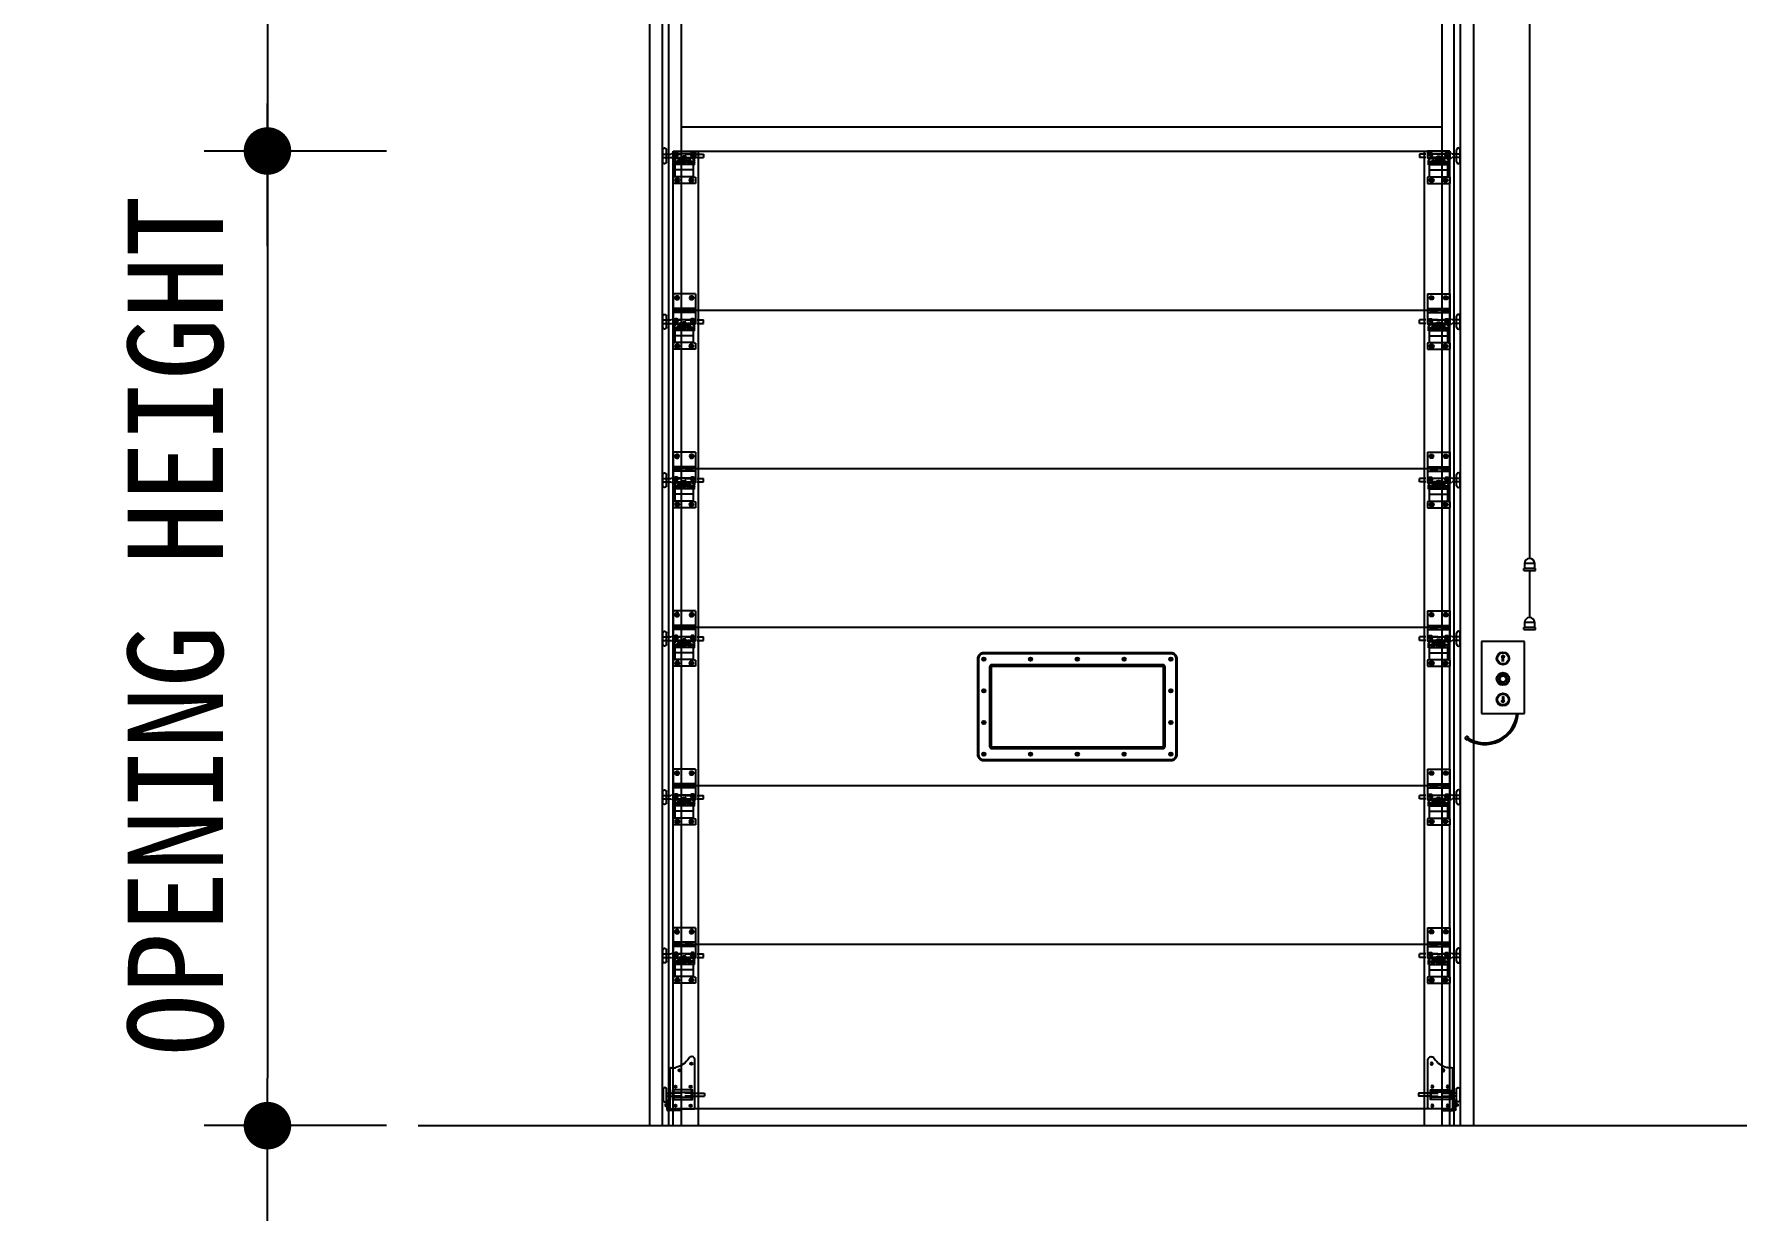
# Model space of a CAD drawing. Header units: millimetres. Extents: x 34479 to 326239, y 111570 to 168880.
# Drawn here: x 174327 to 177029, y 163283 to 165154 of the extents above; entities that cross this region are included whole.
import ezdxf

# ---------------------------------------------------------------- set-up
doc = ezdxf.new("R2010")
doc.units = ezdxf.units.MM
doc.header["$LTSCALE"] = 100
doc.header["$MEASUREMENT"] = 0
doc.header["$PDSIZE"] = -10
doc.linetypes.add('HIDDEN', pattern=[0.375, 0.25, -0.125])
doc.linetypes.add('HIDDEN2', pattern=[0.1875, 0.125, -0.0625])
doc.layers.get('0').update_dxf_attribs({"linetype": 'CONTINUOUS'})
doc.layers.get('Defpoints').update_dxf_attribs({"color": 153, "linetype": 'CONTINUOUS'})
for name, color, linetype in [('A-DIMS', 7, 'CONTINUOUS'), ('CON', 1, 'CONTINUOUS'), ('FIN', 8, 'CONTINUOUS'), ('OHD Frame', 2, 'CONTINUOUS'), ('OHD Panel', 5, 'CONTINUOUS'), ('OHD Track', 4, 'CONTINUOUS')]:
    doc.layers.add(name, color=color, linetype=linetype)
doc.styles.add('HY울릉도L', font='')
doc.styles.add('돋움체', font='')
doc.styles.get('HY울릉도L').set_extended_font_data('HYwulM')
doc.styles.get('돋움체').set_extended_font_data('DotumChe')
doc.dimstyles.new('CDIM', dxfattribs={"dimtxt": 3, "dimasz": 1.5, "dimexe": 2, "dimexo": 1, "dimgap": 1, "dimtad": 1, "dimdec": 0, "dimrnd": 0.5, "dimzin": 0, "dimdsep": 32, "dimlunit": 6, "dimtxsty": 'HY울릉도L', "dimblk1": '_CIDOT', "dimblk2": '_CIDOT', "dimsah": 1, "dimcen": 5.5, "dimclrd": 2, "dimclre": 2, "dimclrt": 7, "dimadec": 0, "dimazin": 0, "dimtfac": 1, "dimtdec": 0, "dimtix": 1, "dimtmove": 2, "dimatfit": 1, "dimldrblk": '_CIDOT', "dimfxl": 1, "dimtolj": 1, "dimtzin": 0, "dimlwd": -1, "dimarcsym": 0})

# ---------------------------------------------------------------- blocks, each defined once
blk = doc.blocks.new('2인치 BOTTOM HINGE')
for p, q in [((63153.5, 107458), (63153.5, 107584)), ((63156.5, 107587), (63169.6, 107587)), ((63231.5, 107460), (63231.5, 107614.3)), ((63137.3, 107471.9), (63138.1, 107472.5)), ((63138.1, 107465.5), (63138.1, 107472.5)), ((63143.3, 107454.8), (63141.6, 107485)), ((63145.3, 107454.9), (63143.6, 107485.1)), ((63150.4, 107473.2), (63150.4, 107464.8)), ((63153.5, 107478), (63150.5, 107473.7)), ((63164, 107516.7), (63164, 107486.7)), ((63164, 107509.2), (63221, 107509.2)), ((63164, 107494.2), (63221, 107494.2)), ((63221, 107486.7), (63221, 107516.7)), ((63137.3, 107466.1), (63138.1, 107465.5)), ((63156.5, 107454), (63146.3, 107454)), ((63156.5, 107452), (63146.3, 107452)), ((63153.5, 107460), (63150.5, 107464.2)), ((63154.5, 107457), (63155.5, 107457)), ((63156.5, 107452), (63156.5, 107456)), ((63183.5, 107452), (63156.5, 107452)), ((63184.5, 107453), (63184.5, 107454)), ((63187.5, 107457), (63228.5, 107457))]:
    blk.add_line(p, q)
at = {"color": 4}
for p, q in [((63141.5, 107506.7), (63158.5, 107506.7)), ((63141.5, 107496.7), (63158.5, 107496.7)), ((63224, 107506.7), (63261.5, 107506.7)), ((63224, 107496.7), (63261.5, 107496.7)), ((63261.5, 107506.7), (63261.5, 107496.7))]:
    blk.add_line(p, q, dxfattribs=at)
at = {"color": 4, "linetype": 'HIDDEN'}
for p, q in [((63224, 107506.7), (63161, 107506.7)), ((63224, 107496.7), (63161, 107496.7))]:
    blk.add_line(p, q, dxfattribs=at)
at = {"color": 4}
blk.add_lwpolyline([(63136.5, 107479.2), (63136.5, 107479.2, 0.414214), (63141.5, 107484.2), (63141.5, 107519.2, 0.414214), (63136.5, 107524.2), (63136.5, 107524.2, 0.414214), (63131.5, 107519.2), (63131.5, 107484.2, 0.414214)], format="xyb", close=True, dxfattribs=at)
for points in [[(63137.3, 107471.9), (63137.3, 107466.1)], [(63142.3, 107472.5), (63138.1, 107472.5)], [(63150.4, 107472.5), (63144.3, 107472.5)], [(63138.1, 107465.5), (63142.7, 107465.5)], [(63144.7, 107465.5), (63150.4, 107465.5)]]:
    blk.add_lwpolyline(points)
blk.add_lwpolyline([(63161, 107516.7), (63161, 107486.7), (63224, 107486.7), (63224, 107516.7)], close=True)
for centre in [(63182.5, 107578.7), (63220.1, 107599.4), (63170, 107526.8), (63218, 107526.8), (63170, 107466.9), (63218, 107466.9)]:
    blk.add_circle(centre, 3.5)
for centre, radius, start, end in [((63156.5, 107584), 3, 90, 180), ((63169.6, 107592), 5, 270, 288.8696), ((63209.9, 107617.8), 3, 320.8937, 332.6187), ((63221.6, 107611.7), 10.2, 14.4424, 152.6187), ((63142.6, 107485), 1, 357.556, 186.7062), ((63151.4, 107473.2), 1, 145.1037, 180), ((63146.3, 107455), 3, 183.3665, 270), ((63146.3, 107455), 1, 183.3665, 270), ((63151.4, 107464.8), 1, 180, 214.8963), ((63154.5, 107458), 1, 180, 270), ((63155.5, 107456), 1, 0, 90), ((63183.5, 107453), 1, 270, 0), ((63187.5, 107454), 3, 90, 180), ((63228.5, 107460), 3, 270, 0)]:
    blk.add_arc(centre, radius, start, end)
for centre, start, end in [((63159.7, 107506.7), 0, 180), ((63159.7, 107496.7), 180, 0)]:
    blk.add_arc(centre, 1.26, start, end, dxfattribs=at)
blk.add_open_spline([(63212.2, 107615.9), (63206.8, 107609.2), (63195.8, 107595.8), (63179.5, 107590.1), (63171.2, 107587.3)], degree=3, knots=[0.321245, 0.321245, 0.321245, 0.321245, 25.636888, 51.307384, 51.307384, 51.307384, 51.307384])
blk = doc.blocks.new('2인치 TOP HINGE')
at = {"color": 8, "linetype": 'HIDDEN'}
for p, q in [((63283.5, 108396, 0), (63188.5, 108396, 0)), ((63188.5, 108396, 0), (63188.5, 108385, 0)), ((63316.5, 108396, 0), (63289.5, 108396, 0)), ((63283.5, 108385, 0), (63188.5, 108385, 0)), ((63213.5, 108384.5, 0), (63283.5, 108384.5, 0)), ((63316.5, 108385, 0), (63289.5, 108385, 0))]:
    blk.add_line(p, q, dxfattribs=at)
at = {"color": 8}
for p, q in [((63213.5, 108405.5, 0), (63213.5, 108382.5, 0)), ((63283.5, 108405.5, 0), (63213.5, 108405.5, 0)), ((63213.5, 108396.4, 0), (63283.5, 108396.4, 0)), ((63283.5, 108405.5, 0), (63283.5, 108382.5, 0)), ((63305, 108371.2, 0), (63305, 108409.7, 0)), ((63316.5, 108371.2, 0), (63316.5, 108409.7, 0)), ((63213.5, 108382.5, 0), (63241.5, 108382.5, 0)), ((63219.1, 108378.8, 0), (63214.5, 108382.5, 0)), ((63216.5, 108362, 0), (63216.5, 108375.3, 0)), ((63216.5, 108362, 0), (63219.5, 108362, 0)), ((63220.5, 108380, 0), (63217.5, 108382.5, 0)), ((63219.5, 108325.5, 0), (63219.5, 108367.6, 0)), ((63219.5, 108363, 0), (63277.5, 108363, 0)), ((63219.5, 108346, 0), (63277.5, 108346, 0)), ((63220.5, 108372.6, 0), (63228.7, 108372.6, 0)), ((63221.5, 108369.6, 0), (63228.5, 108369.6, 0)), ((63228.5, 108365, 0), (63228.5, 108369.6, 0)), ((63228.7, 108372.6, 0), (63228.7, 108378.2, 0)), ((63228.7, 108365.1, 0), (63228.7, 108369, 0)), ((63229, 108372, 0), (63229, 108378.1, 0)), ((63229.2, 108368.5, 0), (63233.7, 108368.5, 0)), ((63229.5, 108371.5, 0), (63233.5, 108371.5, 0)), ((63234, 108372, 0), (63234, 108378.1, 0)), ((63234.2, 108372.6, 0), (63234.2, 108378.2, 0)), ((63234.2, 108372.6, 0), (63239, 108372.6, 0)), ((63234.2, 108365.1, 0), (63234.2, 108369, 0)), ((63234.5, 108372.6, 0), (63239, 108372.6, 0)), ((63234.5, 108369.6, 0), (63239, 108369.6, 0)), ((63234.5, 108369.6, 0), (63239, 108369.6, 0)), ((63234.5, 108365, 0), (63234.5, 108369.6, 0)), ((63234.5, 108369.1, 0), (63234.5, 108369.1, 0)), ((63239.7, 108374.4, 0), (63239, 108372.6, 0)), ((63239.5, 108378.4, 0), (63239.5, 108377.2, 0)), ((63241.5, 108385.6, 0), (63241.5, 108379.7, 0)), ((63241.5, 108379.7, 0), (63248.5, 108376.7, 0)), ((63241.6, 108375.7, 0), (63242.7, 108375.7, 0)), ((63243.2, 108375, 0), (63241.8, 108371.5, 0)), ((63247.6, 108382.7, 0), (63242.4, 108384.3, 0)), ((63243.5, 108363.5, 0), (63243.5, 108374.7, 0)), ((63243.5, 108363.5, 0), (63253.5, 108363.5, 0)), ((63243.6, 108387.1, 0), (63244.3, 108387.1, 0)), ((63243.7, 108370.7, 0), (63243.7, 108374.2, 0)), ((63243.7, 108374.2, 0), (63253.2, 108374.2, 0)), ((63243.7, 108370.7, 0), (63253.2, 108370.7, 0)), ((63244, 108387.7, 0), (63244.1, 108387.9, 0)), ((63244.3, 108387.3, 0), (63244, 108387.6, 0)), ((63244, 108386.8, 0), (63244.3, 108387.2, 0)), ((63244.3, 108386.4, 0), (63244, 108386.7, 0)), ((63244, 108385.9, 0), (63244.3, 108386.3, 0)), ((63244.3, 108385.5, 0), (63244, 108385.8, 0)), ((63244, 108385, 0), (63244.3, 108385.3, 0)), ((63244.3, 108384.6, 0), (63244, 108384.9, 0)), ((63244.1, 108384.2, 0), (63244.3, 108384.4, 0)), ((63248.5, 108381.6, 0), (63248.5, 108376.7, 0)), ((63248.5, 108376.7, 0), (63255.5, 108379.7, 0)), ((63249.3, 108382.7, 0), (63254.6, 108384.3, 0)), ((63252.9, 108387.3, 0), (63252.6, 108387.6, 0)), ((63252.6, 108386.8, 0), (63252.9, 108387.2, 0)), ((63252.9, 108386.4, 0), (63252.6, 108386.7, 0)), ((63252.6, 108385.9, 0), (63252.9, 108386.3, 0)), ((63252.9, 108385.5, 0), (63252.6, 108385.8, 0)), ((63252.6, 108385, 0), (63252.9, 108385.3, 0)), ((63252.9, 108384.6, 0), (63252.6, 108384.9, 0)), ((63252.6, 108384.1, 0), (63252.9, 108384.4, 0)), ((63252.9, 108387.1, 0), (63253.3, 108387.1, 0)), ((63253.2, 108370.7, 0), (63253.2, 108374.2, 0)), ((63253.5, 108363.5, 0), (63253.5, 108374.7, 0)), ((63253.5, 108372.6, 0), (63262.7, 108372.6, 0)), ((63253.5, 108369.6, 0), (63262.5, 108369.6, 0)), ((63255.5, 108385.6, 0), (63255.5, 108379.7, 0)), ((63255.5, 108382.5, 0), (63283.5, 108382.5, 0)), ((63257.5, 108378.4, 0), (63257.5, 108377.2, 0)), ((63262.5, 108365, 0), (63262.5, 108369.6, 0)), ((63262.5, 108369.1, 0), (63262.5, 108369.1, 0)), ((63262.7, 108372.6, 0), (63262.7, 108378.2, 0)), ((63262.7, 108365.1, 0), (63262.7, 108369, 0)), ((63263, 108372, 0), (63263, 108378.1, 0)), ((63267.7, 108368.5, 0), (63263.2, 108368.5, 0)), ((63267.5, 108371.5, 0), (63263.5, 108371.5, 0)), ((63268, 108372, 0), (63268, 108378.1, 0)), ((63268.2, 108372.6, 0), (63268.2, 108378.2, 0)), ((63268.2, 108372.6, 0), (63276.5, 108372.6, 0)), ((63268.2, 108365.1, 0), (63268.2, 108369, 0)), ((63268.5, 108369.6, 0), (63275.5, 108369.6, 0)), ((63268.5, 108365, 0), (63268.5, 108369.6, 0)), ((63276.4, 108380, 0), (63279.5, 108382.5, 0)), ((63277.5, 108325.5, 0), (63277.5, 108367.6, 0)), ((63277.5, 108362, 0), (63280.5, 108362, 0)), ((63277.8, 108378.8, 0), (63282.5, 108382.5, 0)), ((63280.5, 108362, 0), (63280.5, 108375.3, 0)), ((63220.5, 108324.5, 0), (63213.5, 108322.5, 0)), ((63213.5, 108322.5, 0), (63213.5, 108303.5, 0)), ((63213.5, 108303.5, 0), (63283.5, 108303.5, 0)), ((63220.5, 108324.5, 0), (63276.5, 108324.5, 0)), ((63276.5, 108324.5, 0), (63283.5, 108322.5, 0)), ((63283.5, 108322.5, 0), (63283.5, 108303.5, 0))]:
    blk.add_line(p, q, dxfattribs=at)
at = {"color": 8, "linetype": 'HIDDEN', "elevation": 0}
for points in [[(63227.8, 108396.4), (63229, 108394.5), (63225.7, 108388.8), (63219.2, 108388.8), (63216, 108394.5), (63217.1, 108396.4)], [(63279.8, 108396.4), (63281, 108394.5), (63277.7, 108388.8), (63271.2, 108388.8), (63268, 108394.5), (63269.1, 108396.4)]]:
    blk.add_lwpolyline(points, dxfattribs=at)
at = {"color": 8, "elevation": 0}
for points in [[(63217.1, 108396.4), (63219.2, 108400.1), (63225.7, 108400.1), (63227.8, 108396.4)], [(63269.1, 108396.4), (63271.2, 108400.1), (63277.7, 108400.1), (63279.8, 108396.4)]]:
    blk.add_lwpolyline(points, dxfattribs=at)
for points in [[(63229.7, 108319.1), (63233, 108313.5), (63229.7, 108307.8), (63223.2, 108307.8), (63220, 108313.5), (63223.2, 108319.1)], [(63273.7, 108319.1), (63277, 108313.5), (63273.7, 108307.8), (63267.2, 108307.8), (63264, 108313.5), (63267.2, 108319.1)]]:
    blk.add_lwpolyline(points, close=True, dxfattribs=at)
at = {"color": 8}
for centre, radius in [((63226.5, 108313.5, 0), 3.53), ((63226.5, 108313.5, 0), 2.7), ((63270.5, 108313.5, 0), 3.53), ((63270.5, 108313.5, 0), 2.7)]:
    blk.add_circle(centre, radius, dxfattribs=at)
at = {"color": 8, "linetype": 'HIDDEN'}
for centre, radius, start, end in [((63222.5, 108394.5, 0), 3.53, 146.0194, 33.9806), ((63222.5, 108394.5, 0), 2.7, 132.9488, 47.0512), ((63274.5, 108394.5, 0), 3.53, 146.0194, 33.9806), ((63274.5, 108394.5, 0), 2.7, 132.9488, 47.0512), ((63286.5, 108394.7, 0), 3.25, 22.4962, 157.5038), ((63286.5, 108386.2, 0), 3.25, 202.4962, 337.5038)]:
    blk.add_arc(centre, radius, start, end, dxfattribs=at)
at = {"color": 8}
for centre, radius, start, end in [((63222.5, 108394.5, 0), 3.53, 33.9806, 146.0194), ((63222.5, 108394.5, 0), 2.7, 47.0512, 132.9488), ((63274.5, 108394.5, 0), 3.53, 33.9806, 146.0194), ((63274.5, 108394.5, 0), 2.7, 47.0512, 132.9488), ((63310.7, 108409.7, 0), 5.75, 0, 180), ((63221.3, 108374.3, 0), 4.96, 102.1217, 168.8588), ((63220.5, 108368.6, 0), 4, 90, 180), ((63221.5, 108367.6, 0), 2, 90, 180), ((63220.2, 108379.7, 0), 0.5, 282.1217, 51.4669), ((63227.6, 108368.9, 0), 1.09, 2.0148, 39.6589), ((63231.5, 108367.3, 0), 3.76, 217.0639, 322.9361), ((63231.5, 108375.6, 0), 3.76, 42.9905, 137.0095), ((63227.9, 108371.9, 0), 1.09, 2.0148, 39.6589), ((63229.2, 108369, 0), 0.5, 180, 270), ((63231.5, 108367.3, 0), 3.51, 218.4112, 321.5888), ((63231.5, 108375.6, 0), 3.51, 44.5745, 135.4255), ((63229.5, 108372, 0), 0.5, 180, 270), ((63233.5, 108372, 0), 0.5, 270, 0), ((63233.7, 108369, 0), 0.5, 270, 0), ((63235.1, 108371.9, 0), 1.09, 140.3411, 177.9852), ((63235.3, 108368.9, 0), 1.09, 140.3411, 177.9852), ((63239, 108372.6, 0), 3, 270, 338.125), ((63241.6, 108373.7, 0), 2, 90, 158.125), ((63242.3, 108383.5, 0), 0.811, 82.9492, 174.5861), ((63242.7, 108375.2, 0), 0.5, 338.125, 90), ((63248.5, 108383.8, 0), 14.1, 249.2199, 290.7801), ((63248.5, 108381.5, 0), 14.1, 249.2199, 290.7801), ((63244.1, 108387.7, 0), 0.0908, 135, 225), ((63249.5, 108409.1, 0), 22.2, 255.4144, 258.0189), ((63244.1, 108386.8, 0), 0.0908, 135, 225), ((63249.5, 108408.2, 0), 22.2, 255.4144, 278.8608), ((63244.1, 108385.9, 0), 0.0908, 135, 225), ((63249.5, 108407.3, 0), 22.2, 255.4144, 278.8608), ((63244.1, 108385, 0), 0.0908, 135, 225), ((63249.5, 108406.4, 0), 22.2, 255.4144, 278.8608), ((63244.2, 108387.2, 0), 0.0908, 315, 45), ((63244.2, 108386.3, 0), 0.0908, 315, 45), ((63244.2, 108385.4, 0), 0.0908, 315, 45), ((63244.2, 108384.5, 0), 0.0908, 315, 45), ((63249.5, 108409.1, 0), 22.2, 265.0057, 278.8608), ((63247.1, 108381.4, 0), 1.34, 7.0056, 69.4682), ((63249.8, 108381.4, 0), 1.34, 110.5318, 172.9944), ((63252.7, 108387.7, 0), 0.0908, 171.3665, 225), ((63252.7, 108386.8, 0), 0.0908, 135, 225), ((63252.7, 108385.9, 0), 0.0908, 135, 225), ((63252.7, 108385, 0), 0.0908, 135, 225), ((63252.9, 108387.2, 0), 0.0908, 315, 45), ((63252.9, 108386.3, 0), 0.0908, 315, 45), ((63252.9, 108385.4, 0), 0.0908, 315, 45), ((63252.9, 108384.5, 0), 0.0908, 315, 45), ((63254.7, 108383.5, 0), 0.811, 5.4139, 97.0508), ((63261.6, 108368.9, 0), 1.09, 2.0148, 39.6589), ((63265.5, 108367.3, 0), 3.76, 217.0639, 322.9361), ((63265.5, 108375.6, 0), 3.76, 42.9905, 137.0095), ((63261.9, 108371.9, 0), 1.09, 2.0148, 39.6589), ((63263.2, 108369, 0), 0.5, 180, 270), ((63265.5, 108367.3, 0), 3.51, 218.4112, 321.5888), ((63265.5, 108375.6, 0), 3.51, 44.5745, 135.4255), ((63263.5, 108372, 0), 0.5, 180, 270), ((63267.5, 108372, 0), 0.5, 270, 360), ((63267.7, 108369, 0), 0.5, 270, 0), ((63269.1, 108371.9, 0), 1.09, 140.3411, 177.9852), ((63269.3, 108368.9, 0), 1.09, 140.3411, 177.9852), ((63275.5, 108367.6, 0), 2, 0, 90), ((63276.7, 108379.7, 0), 0.5, 128.5331, 257.8783), ((63276.5, 108368.6, 0), 4, 0, 90), ((63275.6, 108374.3, 0), 4.96, 11.1412, 77.8783), ((63310.7, 108371.2, 0), 5.75, 180, 0), ((63220.5, 108325.5, 0), 1, 180, 270), ((63276.5, 108325.5, 0), 1, 270, 0)]:
    blk.add_arc(centre, radius, start, end, dxfattribs=at)
blk.add_ellipse((63248.5, 108388.1, 0), major_axis=(-4.5, 0), ratio=0.246975, dxfattribs=at)
for centre, major_axis, ratio, start_param, end_param in [((63248.5, 108378.4, 0), (-9, 0), 0.331338, 5.603511, 10.104452), ((63248.5, 108377.2, 0), (-9, 0), 0.331338, 0, 0.583751), ((63248.5, 108385.6, 0), (-7, 0), 0.311178, 5.481577, 10.226387), ((63248.5, 108377.2, 0), (-9, 0), 0.331338, 0.935022, 3.141593), ((63248.5, 108384.5, 0), (-4.5, 0), 0.246975, 0.264484, 3.078253)]:
    blk.add_ellipse(centre, major_axis=major_axis, ratio=ratio, start_param=start_param, end_param=end_param, dxfattribs=at)
at = {"color": 8, "extrusion": (0, 0, -1)}
blk.add_ellipse((63248.5, 108379.7, 0), major_axis=(7, 0), ratio=0.426006, start_param=6.283185, end_param=9.424778, dxfattribs=at)
blk = doc.blocks.new('2인치 SIDE HINGE')
at = {"color": 8}
for p, q in [((63202.3, 107903.2, 0), (63272.3, 107903.2, 0)), ((63202.3, 107903.2, 0), (63202.3, 107807.2, 0)), ((63272.3, 107903.2, 0), (63272.3, 107807.2, 0)), ((63202.3, 107857.2, 0), (63220.3, 107857.2, 0)), ((63220.3, 107857.2, 0), (63220.3, 107844.2, 0)), ((63221.1, 107857.2, 0), (63253.6, 107857.2, 0)), ((63221.1, 107844.2, 0), (63221.1, 107857.2, 0)), ((63253.6, 107844.2, 0), (63253.6, 107857.2, 0)), ((63254.3, 107857.2, 0), (63272.3, 107857.2, 0)), ((63254.3, 107857.2, 0), (63254.3, 107844.2, 0)), ((63202.3, 107844.2, 0), (63220.3, 107844.2, 0)), ((63202.3, 107821.2, 0), (63272.3, 107821.2, 0)), ((63202.3, 107807.2, 0), (63230.3, 107807.2, 0)), ((63208, 107803.5, 0), (63203.3, 107807.2, 0)), ((63205.3, 107786.7, 0), (63205.3, 107800, 0)), ((63209.4, 107804.8, 0), (63206.3, 107807.2, 0)), ((63209.3, 107797.3, 0), (63217.6, 107797.3, 0)), ((63210.3, 107794.3, 0), (63217.3, 107794.3, 0)), ((63217.3, 107789.7, 0), (63217.3, 107794.3, 0)), ((63217.6, 107797.3, 0), (63217.6, 107802.9, 0)), ((63217.6, 107789.8, 0), (63217.6, 107793.7, 0)), ((63217.8, 107796.7, 0), (63217.8, 107802.8, 0)), ((63218.3, 107796.2, 0), (63222.3, 107796.2, 0)), ((63221.1, 107844.2, 0), (63253.6, 107844.2, 0)), ((63222.8, 107796.7, 0), (63222.8, 107802.8, 0)), ((63223.1, 107797.3, 0), (63223.1, 107802.9, 0)), ((63223.1, 107797.3, 0), (63227.9, 107797.3, 0)), ((63223.1, 107789.8, 0), (63223.1, 107793.7, 0)), ((63223.3, 107797.3, 0), (63227.9, 107797.3, 0)), ((63223.3, 107794.3, 0), (63227.9, 107794.3, 0)), ((63223.3, 107794.3, 0), (63227.9, 107794.3, 0)), ((63223.3, 107789.7, 0), (63223.3, 107794.3, 0)), ((63223.3, 107793.8, 0), (63223.3, 107793.8, 0)), ((63228.6, 107799.1, 0), (63227.9, 107797.3, 0)), ((63228.3, 107803.1, 0), (63228.3, 107801.9, 0)), ((63230.3, 107810.3, 0), (63230.3, 107804.4, 0)), ((63230.3, 107804.4, 0), (63237.3, 107801.4, 0)), ((63230.5, 107800.4, 0), (63231.6, 107800.4, 0)), ((63232.1, 107799.7, 0), (63230.7, 107796.2, 0)), ((63236.5, 107807.4, 0), (63231.2, 107809, 0)), ((63232.3, 107788.2, 0), (63232.3, 107799.4, 0)), ((63232.5, 107811.9, 0), (63233.2, 107811.9, 0)), ((63232.6, 107795.4, 0), (63232.6, 107798.9, 0)), ((63232.6, 107798.9, 0), (63242.1, 107798.9, 0)), ((63232.6, 107795.4, 0), (63242.1, 107795.4, 0)), ((63232.9, 107812.5, 0), (63233, 107812.6, 0)), ((63233.2, 107812, 0), (63232.9, 107812.3, 0)), ((63232.9, 107811.5, 0), (63233.2, 107811.9, 0)), ((63233.2, 107811.1, 0), (63232.9, 107811.4, 0)), ((63232.9, 107810.6, 0), (63233.2, 107811, 0)), ((63233.2, 107810.2, 0), (63232.9, 107810.5, 0)), ((63232.9, 107809.7, 0), (63233.2, 107810.1, 0)), ((63233.2, 107809.3, 0), (63232.9, 107809.6, 0)), ((63233, 107809, 0), (63233.2, 107809.2, 0)), ((63237.3, 107806.3, 0), (63237.3, 107801.4, 0)), ((63237.3, 107801.4, 0), (63244.3, 107804.4, 0)), ((63238.2, 107807.4, 0), (63243.4, 107809, 0)), ((63241.8, 107812, 0), (63241.5, 107812.3, 0)), ((63241.5, 107811.5, 0), (63241.8, 107811.9, 0)), ((63241.8, 107811.1, 0), (63241.5, 107811.4, 0)), ((63241.5, 107810.6, 0), (63241.8, 107811, 0)), ((63241.8, 107810.2, 0), (63241.5, 107810.5, 0)), ((63241.5, 107809.7, 0), (63241.8, 107810.1, 0)), ((63241.8, 107809.3, 0), (63241.5, 107809.6, 0)), ((63241.5, 107808.8, 0), (63241.8, 107809.2, 0)), ((63241.8, 107811.9, 0), (63242.2, 107811.9, 0)), ((63242.1, 107795.4, 0), (63242.1, 107798.9, 0)), ((63242.3, 107788.2, 0), (63242.3, 107799.4, 0)), ((63242.3, 107797.3, 0), (63251.6, 107797.3, 0)), ((63242.3, 107794.3, 0), (63251.3, 107794.3, 0)), ((63244.3, 107810.3, 0), (63244.3, 107804.4, 0)), ((63244.3, 107807.2, 0), (63272.3, 107807.2, 0)), ((63246.3, 107803.1, 0), (63246.3, 107801.9, 0)), ((63251.3, 107789.7, 0), (63251.3, 107794.3, 0)), ((63251.3, 107793.8, 0), (63251.3, 107793.8, 0)), ((63251.6, 107797.3, 0), (63251.6, 107802.9, 0)), ((63251.6, 107789.8, 0), (63251.6, 107793.7, 0)), ((63251.8, 107796.7, 0), (63251.8, 107802.8, 0)), ((63256.3, 107796.2, 0), (63252.3, 107796.2, 0)), ((63254.3, 107844.2, 0), (63272.3, 107844.2, 0)), ((63256.8, 107796.7, 0), (63256.8, 107802.8, 0)), ((63257.1, 107797.3, 0), (63257.1, 107802.9, 0)), ((63257.1, 107797.3, 0), (63265.3, 107797.3, 0)), ((63257.1, 107789.8, 0), (63257.1, 107793.7, 0)), ((63257.3, 107794.3, 0), (63264.3, 107794.3, 0)), ((63257.3, 107789.7, 0), (63257.3, 107794.3, 0)), ((63265.3, 107804.8, 0), (63268.3, 107807.2, 0)), ((63266.7, 107803.5, 0), (63271.3, 107807.2, 0)), ((63269.3, 107786.7, 0), (63269.3, 107800, 0)), ((63293.8, 107797.7, 0), (63293.8, 107832.7, 0)), ((63305.3, 107797.7, 0), (63305.3, 107832.7, 0)), ((63209.3, 107749.2, 0), (63202.3, 107747.2, 0)), ((63202.3, 107747.2, 0), (63202.3, 107728.2, 0)), ((63205.3, 107786.7, 0), (63208.3, 107786.7, 0)), ((63208.3, 107750.2, 0), (63208.3, 107792.3, 0)), ((63208.3, 107787.7, 0), (63266.3, 107787.7, 0)), ((63208.3, 107770.7, 0), (63266.3, 107770.7, 0)), ((63209.3, 107749.2, 0), (63265.3, 107749.2, 0)), ((63218.1, 107793.2, 0), (63222.6, 107793.2, 0)), ((63232.3, 107788.2, 0), (63242.3, 107788.2, 0)), ((63256.6, 107793.2, 0), (63252.1, 107793.2, 0)), ((63265.3, 107749.2, 0), (63272.3, 107747.2, 0)), ((63266.3, 107750.2, 0), (63266.3, 107792.3, 0)), ((63266.3, 107786.7, 0), (63269.3, 107786.7, 0)), ((63272.3, 107747.2, 0), (63272.3, 107728.2, 0)), ((63202.3, 107728.2, 0), (63272.3, 107728.2, 0))]:
    blk.add_line(p, q, dxfattribs=at)
at = {"color": 8, "linetype": 'HIDDEN'}
for p, q in [((63272.3, 107855.7, 0), (63202.3, 107855.7, 0)), ((63272.3, 107820.7, 0), (63177.3, 107820.7, 0)), ((63177.3, 107809.7, 0), (63177.3, 107820.7, 0)), ((63272.3, 107809.7, 0), (63177.3, 107809.7, 0)), ((63272.3, 107845.7, 0), (63202.3, 107845.7, 0)), ((63202.3, 107809.2, 0), (63272.3, 107809.2, 0)), ((63305.3, 107820.7, 0), (63278.3, 107820.7, 0)), ((63305.3, 107809.7, 0), (63278.3, 107809.7, 0))]:
    blk.add_line(p, q, dxfattribs=at)
at = {"color": 8, "elevation": 0}
for points in [[(63217.6, 107896.3), (63220.8, 107890.7), (63217.6, 107885.1), (63211.1, 107885.1), (63207.8, 107890.7), (63211.1, 107896.3)], [(63263.6, 107896.3), (63266.8, 107890.7), (63263.6, 107885.1), (63257.1, 107885.1), (63253.8, 107890.7), (63257.1, 107896.3)], [(63218.6, 107743.8), (63221.8, 107738.2), (63218.6, 107732.6), (63212.1, 107732.6), (63208.8, 107738.2), (63212.1, 107743.8)], [(63262.6, 107743.8), (63265.8, 107738.2), (63262.6, 107732.6), (63256.1, 107732.6), (63252.8, 107738.2), (63256.1, 107743.8)]]:
    blk.add_lwpolyline(points, close=True, dxfattribs=at)
at = {"color": 8, "linetype": 'HIDDEN', "elevation": 0}
for points in [[(63216.7, 107821.2), (63217.8, 107819.2), (63214.6, 107813.6), (63208.1, 107813.6), (63204.8, 107819.2), (63206, 107821.2)], [(63268.7, 107821.2), (63269.8, 107819.2), (63266.6, 107813.6), (63260.1, 107813.6), (63256.8, 107819.2), (63258, 107821.2)]]:
    blk.add_lwpolyline(points, dxfattribs=at)
at = {"color": 8, "elevation": 0}
for points in [[(63206, 107821.2), (63208.1, 107824.8), (63214.6, 107824.8), (63216.7, 107821.2)], [(63258, 107821.2), (63260.1, 107824.8), (63266.6, 107824.8), (63268.7, 107821.2)]]:
    blk.add_lwpolyline(points, dxfattribs=at)
at = {"color": 8}
for centre, radius in [((63214.3, 107890.7, 0), 3.53), ((63214.3, 107890.7, 0), 2.7), ((63260.3, 107890.7, 0), 3.53), ((63260.3, 107890.7, 0), 2.7), ((63215.3, 107738.2, 0), 3.53), ((63215.3, 107738.2, 0), 2.7), ((63259.3, 107738.2, 0), 3.53), ((63259.3, 107738.2, 0), 2.7)]:
    blk.add_circle(centre, radius, dxfattribs=at)
for centre, radius, start, end in [((63210.2, 107799, 0), 4.96, 102.1217, 168.8588), ((63209.3, 107793.3, 0), 4, 90, 180), ((63210.3, 107792.3, 0), 2, 90, 180), ((63211.3, 107819.2, 0), 3.53, 33.9806, 146.0194), ((63209.1, 107804.4, 0), 0.5, 282.1217, 51.4669), ((63211.3, 107819.2, 0), 2.7, 47.0512, 132.9488), ((63216.5, 107793.6, 0), 1.09, 2.0148, 39.6589), ((63220.3, 107800.4, 0), 3.76, 42.9905, 137.0095), ((63216.7, 107796.6, 0), 1.09, 2.0148, 39.6589), ((63218.1, 107793.7, 0), 0.5, 180, 270), ((63220.3, 107800.4, 0), 3.51, 44.5745, 135.4255), ((63218.3, 107796.7, 0), 0.5, 180, 270), ((63222.3, 107796.7, 0), 0.5, 270, 0), ((63222.6, 107793.7, 0), 0.5, 270, 0), ((63223.9, 107796.6, 0), 1.09, 140.3411, 177.9852), ((63224.2, 107793.6, 0), 1.09, 140.3411, 177.9852), ((63227.9, 107797.3, 0), 3, 270, 338.125), ((63230.5, 107798.4, 0), 2, 90, 158.125), ((63231.1, 107808.2, 0), 0.811, 82.9492, 174.5861), ((63231.6, 107799.9, 0), 0.5, 338.125, 90), ((63237.3, 107808.5, 0), 14.1, 249.2199, 290.7801), ((63232.9, 107812.4, 0), 0.0908, 135, 225), ((63238.4, 107833.8, 0), 22.2, 255.4144, 258.0189), ((63232.9, 107811.5, 0), 0.0908, 135, 225), ((63238.4, 107832.9, 0), 22.2, 255.4144, 278.8608), ((63232.9, 107810.6, 0), 0.0908, 135, 225), ((63238.4, 107832, 0), 22.2, 255.4144, 278.8608), ((63232.9, 107809.7, 0), 0.0908, 135, 225), ((63238.4, 107831.1, 0), 22.2, 255.4144, 278.8608), ((63233.1, 107811.9, 0), 0.0908, 315, 45), ((63233.1, 107811, 0), 0.0908, 315, 45), ((63233.1, 107810.1, 0), 0.0908, 315, 45), ((63233.1, 107809.2, 0), 0.0908, 315, 45), ((63238.4, 107833.8, 0), 22.2, 265.0057, 278.8608), ((63236, 107806.1, 0), 1.34, 7.0056, 69.4682), ((63238.7, 107806.1, 0), 1.34, 110.5318, 172.9944), ((63241.5, 107812.4, 0), 0.0908, 171.3665, 225), ((63241.5, 107811.5, 0), 0.0908, 135, 225), ((63241.5, 107810.6, 0), 0.0908, 135, 225), ((63241.5, 107809.7, 0), 0.0908, 135, 225), ((63241.7, 107811.9, 0), 0.0908, 315, 45), ((63241.7, 107811, 0), 0.0908, 315, 45), ((63241.7, 107810.1, 0), 0.0908, 315, 45), ((63241.7, 107809.2, 0), 0.0908, 315, 45), ((63243.5, 107808.2, 0), 0.811, 5.4139, 97.0508), ((63250.5, 107793.6, 0), 1.09, 2.0148, 39.6589), ((63254.3, 107800.4, 0), 3.76, 42.9905, 137.0095), ((63250.7, 107796.6, 0), 1.09, 2.0148, 39.6589), ((63252.1, 107793.7, 0), 0.5, 180, 270), ((63254.3, 107800.4, 0), 3.51, 44.5745, 135.4255), ((63252.3, 107796.7, 0), 0.5, 180, 270), ((63256.3, 107796.7, 0), 0.5, 270, 360), ((63256.6, 107793.7, 0), 0.5, 270, 0), ((63257.9, 107796.6, 0), 1.09, 140.3411, 177.9852), ((63258.2, 107793.6, 0), 1.09, 140.3411, 177.9852), ((63263.3, 107819.2, 0), 3.53, 33.9806, 146.0194), ((63263.3, 107819.2, 0), 2.7, 47.0512, 132.9488), ((63264.3, 107792.3, 0), 2, 0, 90), ((63265.6, 107804.4, 0), 0.5, 128.5331, 257.8783), ((63265.3, 107793.3, 0), 4, 0, 90), ((63264.5, 107799, 0), 4.96, 11.1412, 77.8783), ((63299.6, 107832.7, 0), 5.75, 359.8374, 180.1626), ((63299.6, 107797.7, 0), 5.75, 179.8374, 0.1626), ((63209.3, 107750.2, 0), 1, 180, 270), ((63220.3, 107792, 0), 3.76, 217.0639, 322.9361), ((63220.3, 107792, 0), 3.51, 218.4112, 321.5888), ((63237.3, 107806.2, 0), 14.1, 249.2199, 290.7801), ((63254.3, 107792, 0), 3.76, 217.0639, 322.9361), ((63254.3, 107792, 0), 3.51, 218.4112, 321.5888), ((63265.3, 107750.2, 0), 1, 270, 0)]:
    blk.add_arc(centre, radius, start, end, dxfattribs=at)
at = {"color": 8, "linetype": 'HIDDEN'}
for centre, radius, start, end in [((63211.3, 107819.2, 0), 3.53, 146.0194, 33.9806), ((63211.3, 107819.2, 0), 2.7, 132.9488, 47.0512), ((63263.3, 107819.2, 0), 3.53, 146.0194, 33.9806), ((63263.3, 107819.2, 0), 2.7, 132.9488, 47.0512), ((63275.3, 107819.4, 0), 3.25, 22.4962, 157.5038), ((63275.3, 107810.9, 0), 3.25, 202.4962, 337.5038)]:
    blk.add_arc(centre, radius, start, end, dxfattribs=at)
at = {"color": 8}
for centre, major_axis, ratio, start_param, end_param in [((63237.3, 107803.1, 0), (-9, 0), 0.331338, 5.603511, 10.104452), ((63237.3, 107801.9, 0), (-9, 0), 0.331338, 0, 0.583751), ((63237.3, 107810.3, 0), (-7, 0), 0.311178, 5.481577, 10.226387), ((63237.3, 107801.9, 0), (-9, 0), 0.331338, 0.935022, 3.141593), ((63237.3, 107809.2, 0), (-4.5, 0), 0.246975, 0.264484, 3.078253)]:
    blk.add_ellipse(centre, major_axis=major_axis, ratio=ratio, start_param=start_param, end_param=end_param, dxfattribs=at)
at = {"color": 8, "extrusion": (0, 0, -1)}
blk.add_ellipse((63237.3, 107804.4, 0), major_axis=(7, 0), ratio=0.426006, start_param=6.283185, end_param=9.424778, dxfattribs=at)
at = {"color": 8}
blk.add_ellipse((63237.3, 107812.9, 0), major_axis=(-4.5, 0), ratio=0.246975, dxfattribs=at)
blk = doc.blocks.new('_CIDOT')
at = {"color": 0, "linetype": 'ByBlock'}
blk.add_line((2, 0), (-1, 0), dxfattribs=at)
at = {"color": 0, "linetype": 'ByBlock', "const_width": 0.5}
blk.add_lwpolyline([(-0.25, 0, 1), (0.25, 0, 1)], format="xyb", close=True, dxfattribs=at)
blk = doc.blocks.new('*D208')
at = {"layer": 'A-DIMS', "lineweight": -2, "transparency": 16777216}
for p, q in [((174882.9, 164970.1), (174595.2, 164970.1)), ((174882.9, 163432.6), (174595.2, 163432.6))]:
    blk.add_line(p, q, dxfattribs=at)
at = {"layer": 'A-DIMS', "transparency": 16777216}
blk.add_line((174695.2, 164895.1), (174695.2, 163507.6), dxfattribs=at)
at = {"layer": 'Defpoints', "color": 0, "transparency": 16777216}
for p in [(174932.9, 164970.1, -289.5), (174695.2, 163432.6), (174932.9, 163432.6, -16.1)]:
    blk.add_point(p, dxfattribs=at)
at = {"layer": 'A-DIMS', "transparency": 16777216, "xscale": 75, "yscale": 75, "zscale": 75}
for p, rotation in [((174695.2, 164970.1), 90), ((174695.2, 163432.6), 270)]:
    blk.add_blockref('_CIDOT', p, dxfattribs=dict(at, rotation=rotation))
at = {"layer": 'A-DIMS', "color": 3, "transparency": 16777216, "insert": (174551, 164221.4), "char_height": 150, "attachment_point": 5, "rotation": 90, "style": '돋움체'}
blk.add_mtext('\\A1;OPENING HEIGHT', dxfattribs=at)
blk = doc.blocks.new('*D209')
at = {"layer": 'A-DIMS', "lineweight": -2, "transparency": 16777216}
for p, q in [((174882.9, 166555.3), (174595.2, 166555.3)), ((174882.9, 164970.1), (174595.2, 164970.1))]:
    blk.add_line(p, q, dxfattribs=at)
at = {"layer": 'A-DIMS', "transparency": 16777216}
blk.add_line((174695.2, 166480.3), (174695.2, 165045.1), dxfattribs=at)
at = {"layer": 'Defpoints', "color": 0, "transparency": 16777216}
for p in [(174932.9, 166555.3, -289.5), (174695.2, 164970.1), (174932.9, 164970.1, -289.5)]:
    blk.add_point(p, dxfattribs=at)
at = {"layer": 'A-DIMS', "transparency": 16777216, "xscale": 75, "yscale": 75, "zscale": 75}
for p, rotation in [((174695.2, 166555.3), 90), ((174695.2, 164970.1), 270)]:
    blk.add_blockref('_CIDOT', p, dxfattribs=dict(at, rotation=rotation))
at = {"layer": 'A-DIMS', "color": 3, "transparency": 16777216, "insert": (174551, 165845.2), "char_height": 150, "attachment_point": 5, "rotation": 90, "style": '돋움체'}
blk.add_mtext('\\A1;HEAD ROOM', dxfattribs=at)

msp = doc.modelspace()

# ---------------------------------------------------------------- hatches: boundary and pattern name
at = {"transparency": 33554687}
h = msp.add_hatch(color=3, dxfattribs=at)
h.dxf.hatch_style = 1
h.paths.add_polyline_path([(176647.01, 164172.13), (176645.31, 164172.13), (176645.31, 164164.9), (176643.31, 164164.9), (176643.31, 164172.13), (176641.62, 164172.13), (176644.31, 164174.88)])
h = msp.add_hatch(color=256, dxfattribs=at)
h.dxf.hatch_style = 1
h.paths.add_polyline_path([(176650.26, 164137.31, 1), (176638.37, 164137.31, 1)])
h.paths.add_polyline_path([(176649.26, 164137.31, 1), (176639.37, 164137.31, 1)], flags=16)
h = msp.add_hatch(color=3, dxfattribs=at)
h.dxf.hatch_style = 1
h.paths.add_polyline_path([(176643.31, 164102.59), (176641.62, 164102.59), (176644.31, 164099.84), (176647.01, 164102.59), (176645.31, 164102.59), (176645.31, 164109.82), (176643.31, 164109.82)])

# ---------------------------------------------------------------- linework, layer by layer
at = {"color": 0}
for p, q in [((176686.32, 166509.75, 0), (176686.32, 164327.56, 0)), ((176677.07, 164308.56, 0), (176677.07, 164311.56, 0)), ((176695.57, 164311.56, 0), (176677.07, 164311.56, 0)), ((176694.32, 164319.56, 0), (176678.32, 164319.56, 0)), ((176678.32, 164319.56, 0), (176678.32, 164311.56, 0)), ((176694.32, 164311.56, 0), (176694.32, 164319.56, 0)), ((176695.57, 164308.56, 0), (176695.57, 164311.56, 0)), ((176677.07, 164308.56, 0), (176695.57, 164308.56, 0)), ((176686.32, 164308.56, 0), (176686.32, 164234.19, 0)), ((176677.07, 164215.19, 0), (176677.07, 164218.19, 0)), ((176695.57, 164218.19, 0), (176677.07, 164218.19, 0)), ((176677.07, 164215.19, 0), (176695.57, 164215.19, 0)), ((176694.32, 164226.19, 0), (176678.32, 164226.19, 0)), ((176678.32, 164226.19, 0), (176678.32, 164218.19, 0)), ((176694.32, 164218.19, 0), (176694.32, 164226.19, 0)), ((176695.57, 164215.19, 0), (176695.57, 164218.19, 0)), ((176610.31, 164196.59, 0), (176610.31, 164082.59, 0)), ((176678.31, 164196.59, 0), (176610.31, 164196.59, 0)), ((176678.31, 164082.59, 0), (176678.31, 164196.59, 0)), ((176610.31, 164082.59, 0), (176678.31, 164082.59, 0))]:
    msp.add_line(p, q, dxfattribs=at)
at = {"linetype": 'Continuous'}
for p, q in [((175335.31, 163432.59, 0), (175335.31, 164970.09, 0)), ((175375.31, 163432.59, 0), (175375.31, 164970.09, 0))]:
    msp.add_line(p, q, dxfattribs=at)
for p, q in [((175335.31, 164970.09, 0), (176560.31, 164970.09, 0)), ((176520.31, 163432.59, 0), (176520.31, 164970.09, 0)), ((176560.31, 163432.59, 0), (176560.31, 164970.09, 0)), ((176560.31, 163459.06, 0), (175335.31, 163459.06, 0)), ((175279.87, 163432.59, 0), (176626.47, 163432.59, 0))]:
    msp.add_line(p, q)
at = {"color": 3}
for p, q in [((176644.31, 164174.88, 0), (176641.62, 164172.13, 0)), ((176641.62, 164172.13, 0), (176643.31, 164172.13, 0)), ((176643.31, 164164.9, 0), (176643.31, 164172.13, 0)), ((176644.31, 164174.88, 0), (176647.01, 164172.13, 0)), ((176645.31, 164172.13, 0), (176647.01, 164172.13, 0)), ((176645.31, 164164.9, 0), (176645.31, 164172.13, 0)), ((176641.62, 164102.59, 0), (176643.31, 164102.59, 0)), ((176644.31, 164099.84, 0), (176641.62, 164102.59, 0)), ((176643.31, 164109.82, 0), (176643.31, 164102.59, 0)), ((176643.31, 164109.82, 0), (176645.31, 164109.82, 0)), ((176644.31, 164099.84, 0), (176647.01, 164102.59, 0)), ((176645.31, 164109.82, 0), (176645.31, 164102.59, 0)), ((176645.31, 164102.59, 0), (176647.01, 164102.59, 0))]:
    msp.add_line(p, q, dxfattribs=at)
at = {"elevation": 0}
for points in [[(176130.31, 164018.56), (176130.31, 164168.56, 0.4142136), (176120.31, 164178.56), (175825.31, 164178.56, 0.4142136), (175815.31, 164168.56), (175815.31, 164018.56, 0.4142136), (175825.31, 164008.56), (176120.31, 164008.56, 0.4142136)], [(176128.81, 164018.56), (176128.81, 164168.56, 0.4142136), (176120.31, 164177.06), (175825.31, 164177.06, 0.4142136), (175816.81, 164168.56), (175816.81, 164018.56, 0.4142136), (175825.31, 164010.06), (176120.31, 164010.06, 0.4142136)], [(176111.31, 164031.06), (176111.31, 164156.06, 0.4142136), (176107.81, 164159.56), (175837.81, 164159.56, 0.4142136), (175834.31, 164156.06), (175834.31, 164031.06, 0.4142136), (175837.81, 164027.56), (176107.81, 164027.56, 0.4142136)], [(176108.81, 164031.06), (176108.81, 164156.06, 0.4142136), (176107.81, 164157.06), (175837.81, 164157.06, 0.4142136), (175836.81, 164156.06), (175836.81, 164031.06, 0.4142136), (175837.81, 164030.06), (176107.81, 164030.06, 0.4142136)]]:
    msp.add_lwpolyline(points, format="xyb", close=True, dxfattribs=at)
at = {"color": 3}
for centre, radius in [((176644.31, 164169.79, 0), 10), ((176644.31, 164169.79, 0), 8.75), ((176644.31, 164104.82, 0), 10), ((176644.31, 164104.82, 0), 8.75)]:
    msp.add_circle(centre, radius, dxfattribs=at)
for centre, radius in [((175825.31, 164168.56, 0), 2.75), ((175825.31, 164168.56, 0), 1.12), ((175899.06, 164168.56, 0), 2.75), ((175899.06, 164168.56, 0), 1.12), ((175972.81, 164168.56, 0), 2.75), ((175972.81, 164168.56, 0), 1.12), ((176046.56, 164168.56, 0), 2.75), ((176046.56, 164168.56, 0), 1.12), ((176120.31, 164168.56, 0), 2.75), ((176120.31, 164168.56, 0), 1.12), ((175825.31, 164118.56, 0), 2.75), ((175825.31, 164118.56, 0), 1.12), ((176120.31, 164118.56, 0), 2.75), ((176120.31, 164118.56, 0), 1.12), ((175825.31, 164068.56, 0), 2.75), ((175825.31, 164068.56, 0), 1.12), ((176120.31, 164068.56, 0), 2.75), ((176120.31, 164068.56, 0), 1.12), ((175825.31, 164018.56, 0), 2.75), ((175825.31, 164018.56, 0), 1.12), ((175899.06, 164018.56, 0), 2.75), ((175899.06, 164018.56, 0), 1.12), ((175972.81, 164018.56, 0), 2.75), ((175972.81, 164018.56, 0), 1.12), ((176046.56, 164018.56, 0), 2.75), ((176046.56, 164018.56, 0), 1.12), ((176120.31, 164018.56, 0), 2.75), ((176120.31, 164018.56, 0), 1.12)]:
    msp.add_circle(centre, radius)
at = {"color": 1}
for radius in [10, 8.75]:
    msp.add_circle((176644.31, 164137.31, 0), radius, dxfattribs=at)
at = {"color": 0}
for radius in [5.94, 4.94]:
    msp.add_circle((176644.31, 164137.31, 0), radius, dxfattribs=at)
for centre in [(176686.32, 164319.56, 0), (176686.32, 164226.19, 0)]:
    msp.add_arc(centre, 8, 0, 180, dxfattribs=at)
at = {"layer": 'CON'}
msp.add_line((174932.94, 163432.59, 0), (177028.86, 163432.59, 0), dxfattribs=at)
at = {"layer": 'FIN', "color": 0}
for centre, radius, start, end in [((176615.68, 164087.01, 0), 52.99, 236.63009, 354.96766), ((176615.68, 164087.01, 0), 50.49, 236.63009, 354.96766), ((176587.42, 164043.92, 0), 2.6, 351.78215, 293.85327)]:
    msp.add_arc(centre, radius, start, end, dxfattribs=at)
at = {"layer": 'OHD Frame'}
for p, q in [((175297.81, 166588.84, 0), (175297.81, 163432.59, 0)), ((175347.81, 166588.84, 0), (175347.81, 164970.09, 0)), ((176547.81, 166588.84, 0), (176547.81, 164970.09, 0)), ((176597.81, 166588.84, 0), (176597.81, 163432.59, 0)), ((176547.81, 165007.59, 0), (175347.81, 165007.59, 0))]:
    msp.add_line(p, q, dxfattribs=at)
at = {"layer": 'OHD Frame', "color": 1, "linetype": 'HIDDEN2', "ltscale": 400}
for p, q in [((175347.81, 164970.09, 0), (175347.81, 163432.59, 0)), ((176547.81, 164970.09, 0), (176547.81, 163432.59, 0))]:
    msp.add_line(p, q, dxfattribs=at)
at = {"layer": 'OHD Panel', "color": 0}
for p, q in [((176560.31, 164718.56, 0), (175335.31, 164718.56, 0)), ((176560.31, 164468.56, 0), (175335.31, 164468.56, 0)), ((176560.31, 164218.56, 0), (175335.31, 164218.56, 0)), ((176560.31, 163968.56, 0), (175335.31, 163968.56, 0)), ((176560.31, 163718.56, 0), (175335.31, 163718.56, 0))]:
    msp.add_line(p, q, dxfattribs=at)
at = {"layer": 'OHD Track'}
for p, q in [((175318.16, 163432.59, 0), (175318.16, 166454.5, 0)), ((175328.16, 163432.59, 0), (175328.16, 166454.5, 0)), ((176567.46, 163432.59, 0), (176567.46, 166454.5, 0)), ((176577.46, 163432.59, 0), (176577.46, 166454.5, 0))]:
    msp.add_line(p, q, dxfattribs=at)

# ---------------------------------------------------------------- block references
at = {"color": 0, "yscale": 0.5, "zscale": 0.5}
for name, p, xscale in [('2인치 TOP HINGE', (206977.05, 110767.35, 0), -0.5), ('2인치 TOP HINGE', (144918.58, 110767.35, 0), 0.5), ('2인치 SIDE HINGE', (206971.48, 110793.22, 0), -0.5), ('2인치 SIDE HINGE', (144924.15, 110793.22, 0), 0.5), ('2인치 SIDE HINGE', (206971.48, 110543.22, 0), -0.5), ('2인치 SIDE HINGE', (144924.15, 110543.22, 0), 0.5), ('2인치 SIDE HINGE', (206971.48, 110293.22, 0), -0.5), ('2인치 SIDE HINGE', (144924.15, 110293.22, 0), 0.5), ('2인치 SIDE HINGE', (206971.48, 110043.22, 0), -0.5), ('2인치 SIDE HINGE', (144924.15, 110043.22, 0), 0.5), ('2인치 SIDE HINGE', (206971.48, 109793.22, 0), -0.5), ('2인치 SIDE HINGE', (144924.15, 109793.22, 0), 0.5), ('2인치 BOTTOM HINGE', (143753.88, 109730.57, 0), 0.5), ('2인치 BOTTOM HINGE', (208141.75, 109730.57, 0), -0.5)]:
    msp.add_blockref(name, p, dxfattribs=dict(at, xscale=xscale))

# ---------------------------------------------------------------- dimensions: what is measured, and where the dimension line sits
at = {"layer": 'A-DIMS'}
for base, p1, p2, text, picture, middle in [((174695.15, 164970.09, 16.14), (174932.94, 166555.25, -273.39), (174932.94, 164970.09, -273.39), 'HEAD ROOM', '*D209', (174550.95, 165845.17, 16.14)), ((174695.15, 163432.59, 16.14), (174932.94, 164970.09, -273.39), (174932.94, 163432.59, 0), 'OPENING HEIGHT', '*D208', (174550.95, 164221.4, 16.14))]:
    dim = msp.add_linear_dim(base=base, p1=p1, p2=p2, angle=90, text=text, dimstyle='CDIM', override={"dimscale": 50, "dimtxsty": '돋움체', "dimclrd": 256, "dimclre": 256, "dimclrt": 3}, dxfattribs=at)
    dim.commit()
    dim.dimension.update_dxf_attribs({"geometry": picture, "text_midpoint": middle, "dimtype": 160})

doc.saveas('drawing.dxf')
